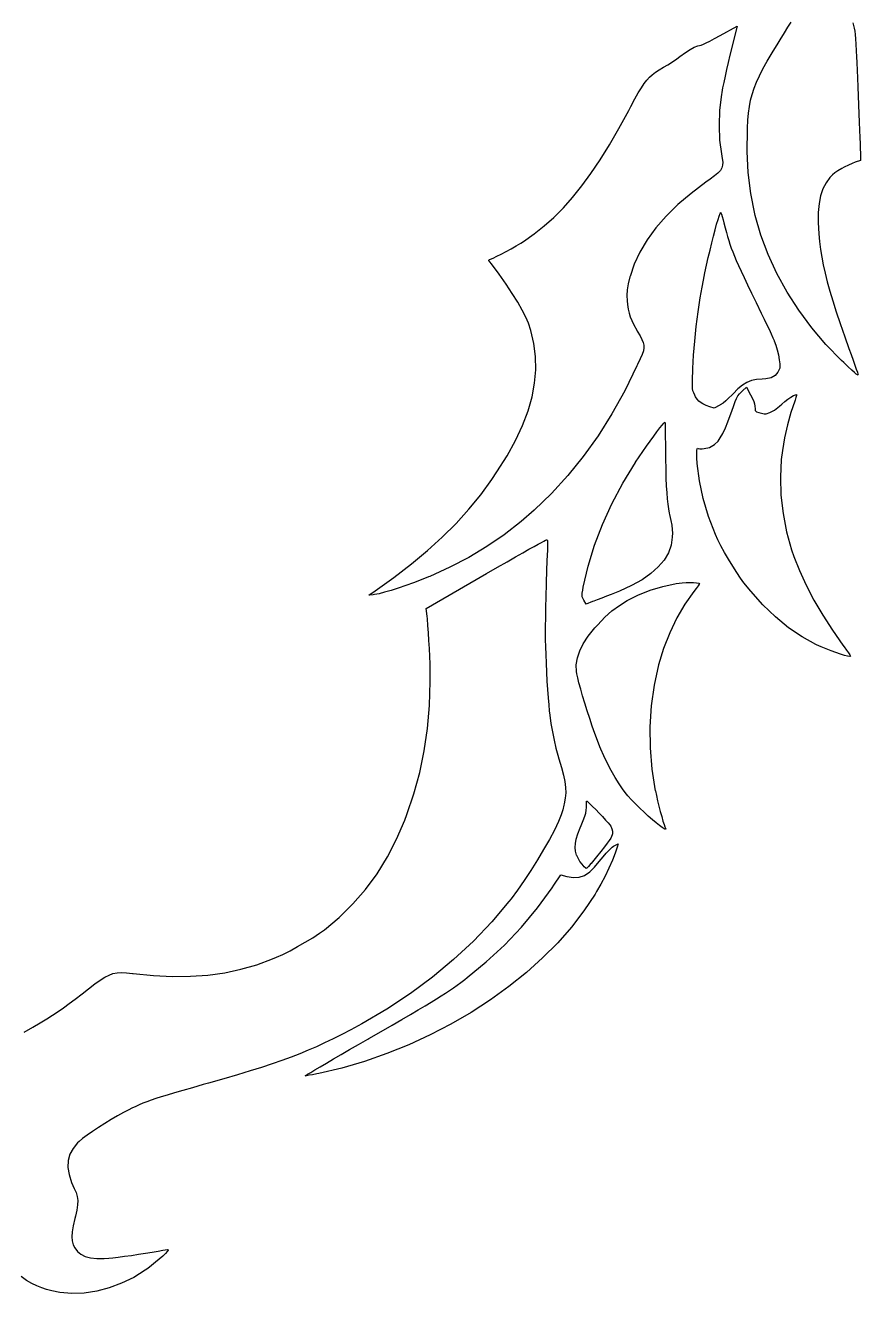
# Model space of a CAD drawing. Extents: x 9 to 342, y 7 to 196.
# Drawn here: x 302.83 to 307.83, y 162.89 to 170.47 of the extents above; entities that cross this region are included whole.
import ezdxf

# ---------------------------------------------------------------- set-up
doc = ezdxf.new("R2010")
doc.units = 0
doc.layers.add('BLACK', color=7, linetype='CONTINUOUS')

msp = doc.modelspace()

# ---------------------------------------------------------------- linework, layer by layer
at = {"layer": 'BLACK', "linetype": 'CONTINUOUS'}
for p, q in [((307.391, 170.458), (307.41, 170.488)), ((307.779, 170.484), (307.784, 170.468)), ((306.952, 170.39), (306.987, 170.409)), ((306.987, 170.409), (307.087, 170.464)), ((306.987, 170.409), (306.987, 170.409)), ((307.087, 170.464), (307.045, 170.291)), ((307.344, 170.383), (307.37, 170.424)), ((307.37, 170.424), (307.391, 170.458)), ((307.784, 170.468), (307.788, 170.452)), ((307.788, 170.452), (307.791, 170.435)), ((307.791, 170.435), (307.793, 170.414)), ((307.793, 170.414), (307.795, 170.389)), ((306.779, 170.308), (306.807, 170.326)), ((306.807, 170.326), (306.831, 170.339)), ((306.831, 170.339), (306.852, 170.347)), ((306.852, 170.347), (306.862, 170.349)), ((306.862, 170.349), (306.873, 170.352)), ((306.873, 170.352), (306.886, 170.357)), ((306.886, 170.357), (306.903, 170.365)), ((306.903, 170.365), (306.924, 170.375)), ((306.924, 170.375), (306.952, 170.39)), ((307.298, 170.306), (307.333, 170.364)), ((307.333, 170.364), (307.344, 170.383)), ((307.795, 170.389), (307.797, 170.357)), ((307.797, 170.357), (307.799, 170.317)), ((306.674, 170.234), (306.701, 170.252)), ((306.701, 170.252), (306.727, 170.27)), ((306.727, 170.27), (306.745, 170.283)), ((306.745, 170.283), (306.779, 170.308)), ((307.045, 170.291), (307.035, 170.248)), ((307.242, 170.209), (307.268, 170.255)), ((307.268, 170.255), (307.298, 170.306)), ((307.799, 170.317), (307.799, 170.315)), ((307.799, 170.315), (307.801, 170.284)), ((307.801, 170.284), (307.803, 170.246)), ((306.563, 170.159), (306.58, 170.174)), ((306.58, 170.174), (306.6, 170.189)), ((306.6, 170.189), (306.622, 170.203)), ((306.622, 170.203), (306.648, 170.219)), ((306.648, 170.219), (306.674, 170.234)), ((307.025, 170.205), (307.016, 170.165)), ((307.035, 170.248), (307.025, 170.205)), ((307.221, 170.167), (307.242, 170.209)), ((307.803, 170.246), (307.805, 170.202)), ((307.805, 170.202), (307.807, 170.153)), ((306.515, 170.096), (306.531, 170.121)), ((306.531, 170.121), (306.547, 170.142)), ((306.547, 170.142), (306.563, 170.159)), ((307.008, 170.127), (307.001, 170.095)), ((307.016, 170.165), (307.008, 170.127)), ((307.189, 170.093), (307.203, 170.129)), ((307.203, 170.129), (307.221, 170.167)), ((307.807, 170.153), (307.809, 170.102)), ((307.809, 170.102), (307.811, 170.049)), ((306.453, 169.985), (306.477, 170.03)), ((306.477, 170.03), (306.497, 170.066)), ((306.497, 170.066), (306.515, 170.096)), ((306.994, 170.056), (306.983, 169.963)), ((306.996, 170.069), (306.994, 170.056)), ((307.001, 170.095), (306.996, 170.069)), ((307.168, 170.022), (307.177, 170.057)), ((307.177, 170.057), (307.189, 170.093)), ((307.811, 170.049), (307.813, 169.995)), ((306.381, 169.853), (306.44, 169.96)), ((306.44, 169.96), (306.453, 169.985)), ((306.983, 169.963), (306.98, 169.871)), ((307.156, 169.945), (307.162, 169.985)), ((307.162, 169.985), (307.168, 170.022)), ((307.813, 169.995), (307.816, 169.941)), ((306.98, 169.871), (306.983, 169.784)), ((307.149, 169.854), (307.152, 169.902)), ((307.152, 169.902), (307.156, 169.945)), ((307.816, 169.941), (307.818, 169.89)), ((307.818, 169.89), (307.82, 169.842)), ((306.325, 169.755), (306.381, 169.853)), ((307.147, 169.716), (307.149, 169.844)), ((307.149, 169.844), (307.149, 169.854)), ((307.82, 169.842), (307.821, 169.799)), ((307.821, 169.799), (307.823, 169.761)), ((306.269, 169.666), (306.325, 169.755)), ((306.983, 169.784), (306.995, 169.701)), ((307.823, 169.761), (307.824, 169.73)), ((307.824, 169.73), (307.825, 169.708)), ((306.214, 169.584), (306.269, 169.666)), ((306.995, 169.701), (306.995, 169.701)), ((306.995, 169.701), (306.999, 169.673)), ((306.999, 169.673), (307.002, 169.651)), ((307.002, 169.651), (307.001, 169.633)), ((307.153, 169.589), (307.147, 169.716)), ((307.776, 169.644), (307.753, 169.633)), ((307.794, 169.651), (307.776, 169.644)), ((307.826, 169.661), (307.794, 169.651)), ((307.825, 169.708), (307.825, 169.706)), ((307.825, 169.706), (307.826, 169.661)), ((306.159, 169.509), (306.214, 169.584)), ((306.953, 169.569), (306.926, 169.549)), ((306.973, 169.586), (306.953, 169.569)), ((306.988, 169.601), (306.973, 169.586)), ((306.997, 169.617), (306.988, 169.601)), ((307.001, 169.633), (306.997, 169.617)), ((307.169, 169.464), (307.153, 169.589)), ((307.658, 169.576), (307.646, 169.564)), ((307.672, 169.587), (307.658, 169.576)), ((307.689, 169.599), (307.672, 169.587)), ((307.713, 169.613), (307.689, 169.599)), ((307.728, 169.621), (307.713, 169.613)), ((307.753, 169.633), (307.728, 169.621)), ((306.104, 169.44), (306.159, 169.509)), ((306.901, 169.531), (306.813, 169.465)), ((306.926, 169.549), (306.901, 169.531)), ((307.601, 169.492), (307.587, 169.451)), ((307.619, 169.528), (307.601, 169.492)), ((307.642, 169.56), (307.619, 169.528)), ((307.646, 169.564), (307.642, 169.56)), ((306.049, 169.378), (306.104, 169.44)), ((306.813, 169.465), (306.734, 169.398)), ((307.193, 169.343), (307.169, 169.464)), ((307.587, 169.451), (307.578, 169.404)), ((305.992, 169.321), (306.049, 169.378)), ((306.734, 169.398), (306.664, 169.329)), ((306.981, 169.329), (306.986, 169.344)), ((306.986, 169.344), (306.99, 169.35)), ((306.99, 169.35), (306.991, 169.349)), ((306.991, 169.349), (306.994, 169.341)), ((306.994, 169.341), (306.999, 169.326)), ((307.196, 169.332), (307.193, 169.343)), ((307.578, 169.404), (307.573, 169.35)), ((307.573, 169.35), (307.573, 169.29)), ((305.874, 169.222), (305.934, 169.27)), ((305.934, 169.27), (305.992, 169.321)), ((306.664, 169.329), (306.602, 169.258)), ((306.956, 169.247), (306.965, 169.28)), ((306.965, 169.28), (306.974, 169.308)), ((306.974, 169.308), (306.981, 169.329)), ((306.999, 169.326), (307.005, 169.306)), ((307.005, 169.306), (307.009, 169.289)), ((307.009, 169.289), (307.017, 169.259)), ((307.23, 169.215), (307.196, 169.332)), ((307.573, 169.29), (307.577, 169.222)), ((305.811, 169.178), (305.874, 169.222)), ((306.602, 169.258), (306.55, 169.187)), ((306.936, 169.169), (306.947, 169.21)), ((306.947, 169.21), (306.956, 169.247)), ((307.017, 169.259), (307.024, 169.231)), ((307.024, 169.231), (307.031, 169.207)), ((307.031, 169.207), (307.038, 169.183)), ((307.274, 169.099), (307.23, 169.215)), ((307.577, 169.222), (307.581, 169.177)), ((305.677, 169.102), (305.707, 169.118)), ((305.707, 169.118), (305.737, 169.134)), ((305.737, 169.134), (305.767, 169.151)), ((305.767, 169.151), (305.794, 169.167)), ((305.794, 169.167), (305.811, 169.178)), ((306.506, 169.114), (306.472, 169.041)), ((306.55, 169.187), (306.506, 169.114)), ((306.915, 169.081), (306.926, 169.126)), ((306.926, 169.126), (306.936, 169.169)), ((307.038, 169.183), (307.045, 169.161)), ((307.045, 169.161), (307.052, 169.138)), ((307.052, 169.138), (307.061, 169.115)), ((307.061, 169.115), (307.071, 169.09)), ((307.581, 169.177), (307.587, 169.13)), ((307.587, 169.13), (307.594, 169.084)), ((305.604, 169.064), (305.605, 169.069)), ((305.61, 169.055), (305.604, 169.064)), ((305.605, 169.069), (305.613, 169.072)), ((305.619, 169.043), (305.61, 169.055)), ((305.613, 169.072), (305.629, 169.078)), ((305.613, 169.072), (305.613, 169.072)), ((305.665, 168.982), (305.619, 169.043)), ((305.629, 169.078), (305.651, 169.089)), ((305.651, 169.089), (305.677, 169.102)), ((306.472, 169.041), (306.448, 168.967)), ((306.905, 169.035), (306.915, 169.081)), ((307.071, 169.09), (307.082, 169.064)), ((307.082, 169.064), (307.095, 169.034)), ((307.326, 168.985), (307.274, 169.099)), ((307.594, 169.084), (307.602, 169.037)), ((307.602, 169.037), (307.613, 168.988)), ((305.706, 168.923), (305.665, 168.982)), ((306.447, 168.965), (306.437, 168.924)), ((306.448, 168.967), (306.447, 168.965)), ((306.886, 168.946), (306.895, 168.99)), ((306.895, 168.99), (306.905, 169.035)), ((307.095, 169.034), (307.111, 169)), ((307.111, 169), (307.129, 168.962)), ((307.129, 168.962), (307.149, 168.918)), ((307.387, 168.874), (307.326, 168.985)), ((307.613, 168.988), (307.626, 168.936)), ((305.743, 168.867), (305.706, 168.923)), ((306.431, 168.888), (306.429, 168.855)), ((306.437, 168.924), (306.431, 168.888)), ((306.867, 168.84), (306.878, 168.905)), ((306.878, 168.905), (306.886, 168.946)), ((307.149, 168.918), (307.173, 168.869)), ((307.626, 168.936), (307.641, 168.881)), ((305.776, 168.815), (305.743, 168.867)), ((305.803, 168.767), (305.776, 168.815)), ((306.429, 168.855), (306.43, 168.823)), ((306.43, 168.823), (306.433, 168.8)), ((306.854, 168.756), (306.867, 168.84)), ((307.173, 168.869), (307.201, 168.812)), ((307.201, 168.812), (307.232, 168.749)), ((307.456, 168.766), (307.387, 168.874)), ((307.641, 168.881), (307.659, 168.822)), ((307.659, 168.822), (307.68, 168.757)), ((305.825, 168.724), (305.803, 168.767)), ((306.433, 168.8), (306.437, 168.772)), ((306.437, 168.772), (306.442, 168.748)), ((306.442, 168.748), (306.449, 168.726)), ((306.843, 168.669), (306.854, 168.756)), ((307.232, 168.749), (307.25, 168.713)), ((307.534, 168.661), (307.456, 168.766)), ((307.68, 168.757), (307.704, 168.686)), ((305.84, 168.688), (305.825, 168.724)), ((305.854, 168.644), (305.84, 168.688)), ((306.449, 168.726), (306.458, 168.704)), ((306.458, 168.704), (306.471, 168.678)), ((306.471, 168.678), (306.488, 168.647)), ((306.834, 168.582), (306.843, 168.669)), ((307.25, 168.713), (307.264, 168.682)), ((307.264, 168.682), (307.279, 168.652)), ((307.618, 168.561), (307.534, 168.661)), ((307.704, 168.686), (307.731, 168.608)), ((305.873, 168.567), (305.854, 168.644)), ((306.488, 168.647), (306.491, 168.641)), ((306.491, 168.641), (306.507, 168.613)), ((306.507, 168.613), (306.518, 168.592)), ((306.518, 168.592), (306.526, 168.573)), ((306.827, 168.497), (306.834, 168.582)), ((307.279, 168.652), (307.291, 168.625)), ((307.291, 168.625), (307.302, 168.602)), ((307.302, 168.602), (307.309, 168.586)), ((307.309, 168.586), (307.31, 168.583)), ((307.31, 168.583), (307.319, 168.557)), ((307.731, 168.608), (307.756, 168.538)), ((305.883, 168.489), (305.873, 168.567)), ((306.527, 168.523), (306.519, 168.502)), ((306.526, 168.573), (306.53, 168.557)), ((306.53, 168.541), (306.527, 168.523)), ((306.53, 168.557), (306.53, 168.541)), ((307.319, 168.557), (307.327, 168.529)), ((307.327, 168.529), (307.334, 168.499)), ((307.711, 168.466), (307.618, 168.561)), ((307.756, 168.538), (307.769, 168.502)), ((305.884, 168.41), (305.883, 168.489)), ((306.488, 168.433), (306.416, 168.285)), ((306.493, 168.442), (306.488, 168.433)), ((306.508, 168.475), (306.493, 168.442)), ((306.519, 168.502), (306.508, 168.475)), ((306.822, 168.417), (306.827, 168.497)), ((307.334, 168.499), (307.339, 168.47)), ((307.339, 168.47), (307.342, 168.445)), ((307.342, 168.445), (307.343, 168.426)), ((307.725, 168.453), (307.711, 168.466)), ((307.752, 168.427), (307.725, 168.453)), ((307.769, 168.502), (307.781, 168.468)), ((307.781, 168.468), (307.792, 168.438)), ((307.792, 168.438), (307.8, 168.413)), ((305.877, 168.33), (305.884, 168.41)), ((306.82, 168.344), (306.822, 168.417)), ((307.259, 168.355), (307.238, 168.353)), ((307.291, 168.362), (307.259, 168.355)), ((307.315, 168.375), (307.291, 168.362)), ((307.332, 168.395), (307.315, 168.375)), ((307.342, 168.42), (307.332, 168.395)), ((307.343, 168.426), (307.342, 168.42)), ((307.773, 168.407), (307.752, 168.427)), ((307.789, 168.393), (307.773, 168.407)), ((307.8, 168.384), (307.789, 168.393)), ((307.8, 168.413), (307.807, 168.395)), ((307.807, 168.379), (307.8, 168.384)), ((307.807, 168.395), (307.81, 168.384)), ((307.81, 168.378), (307.807, 168.379)), ((307.81, 168.384), (307.811, 168.381)), ((307.811, 168.381), (307.81, 168.378)), ((305.862, 168.248), (305.877, 168.33)), ((306.416, 168.285), (306.338, 168.146)), ((306.82, 168.339), (306.82, 168.344)), ((306.82, 168.315), (306.82, 168.339)), ((306.821, 168.298), (306.82, 168.315)), ((306.823, 168.284), (306.821, 168.298)), ((306.828, 168.272), (306.823, 168.284)), ((307.092, 168.297), (307.063, 168.267)), ((307.119, 168.319), (307.092, 168.297)), ((307.101, 168.267), (307.113, 168.279)), ((307.113, 168.279), (307.119, 168.284)), ((307.146, 168.335), (307.119, 168.319)), ((307.119, 168.284), (307.144, 168.307)), ((307.144, 168.307), (307.168, 168.261)), ((307.173, 168.346), (307.146, 168.335)), ((307.203, 168.351), (307.173, 168.346)), ((307.238, 168.353), (307.203, 168.351)), ((305.838, 168.164), (305.862, 168.248)), ((306.834, 168.258), (306.828, 168.272)), ((306.839, 168.248), (306.834, 168.258)), ((306.848, 168.234), (306.839, 168.248)), ((306.859, 168.223), (306.848, 168.234)), ((306.873, 168.212), (306.859, 168.223)), ((306.882, 168.207), (306.873, 168.212)), ((306.903, 168.196), (306.882, 168.207)), ((307.004, 168.211), (306.986, 168.2)), ((307.02, 168.224), (307.004, 168.211)), ((307.037, 168.24), (307.02, 168.224)), ((307.058, 168.261), (307.037, 168.24)), ((307.063, 168.267), (307.058, 168.261)), ((307.067, 168.196), (307.075, 168.22)), ((307.075, 168.22), (307.083, 168.239)), ((307.083, 168.239), (307.092, 168.254)), ((307.092, 168.254), (307.101, 168.267)), ((307.168, 168.261), (307.18, 168.238)), ((307.18, 168.238), (307.188, 168.22)), ((307.188, 168.22), (307.192, 168.206)), ((307.192, 168.206), (307.194, 168.193)), ((307.341, 168.192), (307.354, 168.204)), ((307.354, 168.204), (307.372, 168.22)), ((307.372, 168.22), (307.391, 168.234)), ((307.391, 168.234), (307.409, 168.247)), ((307.409, 168.247), (307.425, 168.256)), ((307.432, 168.223), (307.409, 168.155)), ((307.425, 168.256), (307.436, 168.261)), ((307.434, 168.228), (307.432, 168.223)), ((307.439, 168.244), (307.434, 168.228)), ((307.436, 168.261), (307.442, 168.262)), ((307.442, 168.256), (307.439, 168.244)), ((307.442, 168.262), (307.442, 168.256)), ((305.805, 168.077), (305.838, 168.164)), ((306.338, 168.146), (306.256, 168.015)), ((306.924, 168.188), (306.903, 168.196)), ((306.95, 168.18), (306.924, 168.188)), ((306.984, 168.199), (306.95, 168.18)), ((306.986, 168.2), (306.984, 168.199)), ((307.033, 168.099), (307.047, 168.137)), ((307.047, 168.137), (307.056, 168.163)), ((307.056, 168.163), (307.067, 168.196)), ((307.194, 168.193), (307.194, 168.192)), ((307.194, 168.192), (307.195, 168.177)), ((307.195, 168.177), (307.196, 168.167)), ((307.196, 168.167), (307.197, 168.165)), ((307.197, 168.165), (307.204, 168.159)), ((307.204, 168.159), (307.218, 168.154)), ((307.218, 168.154), (307.234, 168.15)), ((307.234, 168.15), (307.25, 168.147)), ((307.25, 168.147), (307.262, 168.147)), ((307.262, 168.147), (307.284, 168.154)), ((307.284, 168.154), (307.311, 168.169)), ((307.311, 168.169), (307.341, 168.192)), ((307.409, 168.155), (307.388, 168.08)), ((305.763, 167.988), (305.805, 168.077)), ((306.608, 168.039), (306.625, 168.062)), ((306.625, 168.062), (306.639, 168.079)), ((306.639, 168.079), (306.65, 168.091)), ((306.65, 168.091), (306.655, 168.096)), ((306.655, 168.096), (306.656, 168.096)), ((306.656, 168.096), (306.657, 168.09)), ((306.657, 168.09), (306.657, 168.076)), ((306.657, 168.076), (306.658, 168.056)), ((306.658, 168.056), (306.658, 168.033)), ((307.002, 168.03), (307.018, 168.063)), ((307.018, 168.063), (307.033, 168.099)), ((307.388, 168.08), (307.371, 168.003)), ((305.712, 167.896), (305.763, 167.988)), ((306.256, 168.015), (306.168, 167.892)), ((306.546, 167.953), (306.568, 167.984)), ((306.568, 167.984), (306.589, 168.013)), ((306.589, 168.013), (306.608, 168.039)), ((306.658, 168.033), (306.658, 168.027)), ((306.658, 168.027), (306.659, 167.948)), ((306.952, 167.963), (306.974, 167.984)), ((306.974, 167.984), (306.987, 168.003)), ((306.987, 168.003), (307.002, 168.03)), ((307.371, 168.003), (307.358, 167.928)), ((306.502, 167.889), (306.524, 167.921)), ((306.524, 167.921), (306.546, 167.953)), ((306.659, 167.948), (306.66, 167.878)), ((306.846, 167.927), (306.848, 167.937)), ((306.846, 167.909), (306.846, 167.927)), ((306.847, 167.884), (306.846, 167.909)), ((306.848, 167.937), (306.851, 167.941)), ((306.851, 167.941), (306.855, 167.94)), ((306.855, 167.94), (306.857, 167.939)), ((306.857, 167.939), (306.865, 167.938)), ((306.865, 167.938), (306.879, 167.938)), ((306.879, 167.938), (306.89, 167.939)), ((306.89, 167.939), (306.923, 167.946)), ((306.923, 167.946), (306.952, 167.963)), ((307.358, 167.928), (307.351, 167.874)), ((305.652, 167.8), (305.712, 167.896)), ((306.168, 167.892), (306.076, 167.777)), ((306.404, 167.732), (306.48, 167.855)), ((306.48, 167.855), (306.481, 167.858)), ((306.481, 167.858), (306.502, 167.889)), ((306.66, 167.878), (306.661, 167.817)), ((306.849, 167.85), (306.847, 167.884)), ((306.862, 167.746), (306.849, 167.85)), ((307.351, 167.874), (307.346, 167.768)), ((305.555, 167.663), (305.621, 167.754)), ((305.621, 167.754), (305.652, 167.8)), ((306.076, 167.777), (305.978, 167.67)), ((306.661, 167.817), (306.662, 167.763)), ((306.662, 167.763), (306.664, 167.716)), ((307.346, 167.768), (307.349, 167.66)), ((306.338, 167.608), (306.404, 167.732)), ((306.664, 167.716), (306.667, 167.674)), ((306.667, 167.674), (306.67, 167.638)), ((306.885, 167.64), (306.862, 167.746)), ((305.484, 167.576), (305.555, 167.663)), ((305.978, 167.67), (305.875, 167.57)), ((306.282, 167.485), (306.338, 167.608)), ((306.67, 167.638), (306.673, 167.606)), ((306.673, 167.606), (306.677, 167.578)), ((306.917, 167.533), (306.885, 167.64)), ((307.349, 167.66), (307.362, 167.551)), ((305.407, 167.491), (305.484, 167.576)), ((305.875, 167.57), (305.796, 167.503)), ((306.677, 167.578), (306.682, 167.553)), ((306.682, 167.553), (306.684, 167.545)), ((306.684, 167.545), (306.691, 167.509)), ((306.958, 167.426), (306.917, 167.533)), ((307.362, 167.551), (307.383, 167.442)), ((305.325, 167.409), (305.407, 167.491)), ((305.796, 167.503), (305.695, 167.424)), ((306.235, 167.361), (306.282, 167.485)), ((306.691, 167.509), (306.697, 167.481)), ((306.697, 167.481), (306.7, 167.456)), ((306.7, 167.456), (306.701, 167.434)), ((305.237, 167.329), (305.325, 167.409)), ((305.695, 167.424), (305.591, 167.353)), ((305.898, 167.367), (305.918, 167.378)), ((305.918, 167.378), (305.932, 167.386)), ((305.932, 167.386), (305.943, 167.391)), ((305.943, 167.391), (305.949, 167.393)), ((305.949, 167.393), (305.952, 167.394)), ((305.952, 167.394), (305.952, 167.393)), ((305.952, 167.393), (305.953, 167.387)), ((305.953, 167.387), (305.953, 167.372)), ((305.953, 167.372), (305.953, 167.352)), ((306.7, 167.409), (306.693, 167.361)), ((306.701, 167.434), (306.7, 167.411)), ((306.7, 167.411), (306.7, 167.409)), ((306.959, 167.425), (306.958, 167.426)), ((306.973, 167.394), (306.959, 167.425)), ((306.991, 167.358), (306.973, 167.394)), ((307.383, 167.442), (307.413, 167.334)), ((305.141, 167.249), (305.237, 167.329)), ((305.591, 167.353), (305.484, 167.288)), ((305.763, 167.291), (305.807, 167.316)), ((305.807, 167.316), (305.843, 167.337)), ((305.843, 167.337), (305.874, 167.354)), ((305.874, 167.354), (305.898, 167.367)), ((305.952, 167.307), (305.949, 167.216)), ((305.953, 167.326), (305.952, 167.307)), ((305.953, 167.352), (305.953, 167.326)), ((306.197, 167.236), (306.235, 167.361)), ((306.677, 167.315), (306.651, 167.272)), ((306.693, 167.361), (306.677, 167.315)), ((307.013, 167.318), (306.991, 167.358)), ((307.037, 167.277), (307.013, 167.318)), ((307.413, 167.334), (307.427, 167.294)), ((307.427, 167.294), (307.46, 167.21)), ((305.036, 167.169), (305.141, 167.249)), ((305.371, 167.229), (305.25, 167.174)), ((305.484, 167.288), (305.371, 167.229)), ((305.589, 167.191), (305.655, 167.229)), ((305.655, 167.229), (305.713, 167.262)), ((305.713, 167.262), (305.763, 167.291)), ((306.168, 167.11), (306.197, 167.236)), ((306.616, 167.231), (306.572, 167.192)), ((306.651, 167.272), (306.616, 167.231)), ((307.062, 167.236), (307.037, 167.277)), ((307.086, 167.198), (307.062, 167.236)), ((304.923, 167.089), (305.036, 167.169)), ((305.199, 167.154), (305.153, 167.136)), ((305.243, 167.172), (305.199, 167.154)), ((305.229, 166.983), (305.589, 167.191)), ((305.25, 167.174), (305.243, 167.172)), ((305.949, 167.216), (305.947, 167.131)), ((306.519, 167.155), (306.456, 167.12)), ((306.572, 167.192), (306.519, 167.155)), ((307.108, 167.164), (307.086, 167.198)), ((307.128, 167.137), (307.108, 167.164)), ((307.46, 167.21), (307.5, 167.123)), ((304.885, 167.062), (304.923, 167.089)), ((304.911, 167.065), (304.885, 167.062)), ((304.92, 167.066), (304.911, 167.065)), ((304.947, 167.071), (304.92, 167.066)), ((304.98, 167.08), (304.947, 167.071)), ((305.019, 167.091), (304.98, 167.08)), ((305.062, 167.105), (305.019, 167.091)), ((305.107, 167.12), (305.062, 167.105)), ((305.153, 167.136), (305.107, 167.12)), ((305.947, 167.131), (305.944, 167.055)), ((306.161, 167.063), (306.162, 167.075)), ((306.162, 167.075), (306.165, 167.093)), ((306.165, 167.093), (306.168, 167.11)), ((306.335, 167.067), (306.307, 167.056)), ((306.384, 167.086), (306.335, 167.067)), ((306.456, 167.12), (306.384, 167.086)), ((306.495, 167.063), (306.567, 167.092)), ((306.567, 167.092), (306.644, 167.115)), ((306.644, 167.115), (306.723, 167.132)), ((306.723, 167.132), (306.741, 167.135)), ((306.741, 167.135), (306.76, 167.137)), ((306.76, 167.137), (306.782, 167.139)), ((306.828, 167.084), (306.775, 167.009)), ((306.782, 167.139), (306.805, 167.139)), ((306.805, 167.139), (306.826, 167.138)), ((306.826, 167.138), (306.845, 167.137)), ((306.829, 167.085), (306.828, 167.084)), ((306.843, 167.103), (306.829, 167.085)), ((306.854, 167.118), (306.843, 167.103)), ((306.845, 167.137), (306.858, 167.135)), ((306.861, 167.128), (306.854, 167.118)), ((306.858, 167.135), (306.863, 167.133)), ((306.863, 167.133), (306.861, 167.128)), ((307.169, 167.086), (307.128, 167.137)), ((307.241, 167.005), (307.169, 167.086)), ((307.5, 167.123), (307.547, 167.033)), ((305.944, 167.055), (305.943, 166.986)), ((306.162, 167.053), (306.161, 167.063)), ((306.166, 167.044), (306.162, 167.053)), ((306.172, 167.033), (306.166, 167.044)), ((306.186, 167.008), (306.172, 167.033)), ((306.224, 167.024), (306.186, 167.008)), ((306.23, 167.026), (306.224, 167.024)), ((306.251, 167.035), (306.23, 167.026)), ((306.278, 167.045), (306.251, 167.035)), ((306.307, 167.056), (306.278, 167.045)), ((306.338, 166.968), (306.384, 167.001)), ((306.384, 167.001), (306.43, 167.03)), ((306.43, 167.03), (306.495, 167.063)), ((306.775, 167.009), (306.727, 166.927)), ((307.317, 166.932), (307.241, 167.005)), ((307.547, 167.033), (307.6, 166.943)), ((305.234, 166.936), (305.229, 166.983)), ((305.236, 166.92), (305.234, 166.936)), ((305.239, 166.882), (305.236, 166.92)), ((305.942, 166.926), (305.941, 166.875)), ((305.943, 166.986), (305.942, 166.926)), ((306.254, 166.886), (306.296, 166.93)), ((306.296, 166.93), (306.338, 166.968)), ((306.727, 166.927), (306.685, 166.838)), ((307.395, 166.868), (307.317, 166.932)), ((307.6, 166.943), (307.658, 166.853)), ((305.242, 166.838), (305.239, 166.882)), ((305.245, 166.791), (305.242, 166.838)), ((305.941, 166.875), (305.941, 166.833)), ((306.198, 166.818), (306.237, 166.867)), ((306.237, 166.867), (306.254, 166.886)), ((306.685, 166.838), (306.648, 166.743)), ((307.476, 166.813), (307.395, 166.868)), ((307.658, 166.853), (307.72, 166.764)), ((305.248, 166.743), (305.245, 166.791)), ((305.941, 166.833), (305.941, 166.797)), ((305.941, 166.797), (305.942, 166.754)), ((306.147, 166.729), (306.168, 166.772)), ((306.168, 166.772), (306.198, 166.818)), ((307.559, 166.767), (307.476, 166.813)), ((307.563, 166.765), (307.559, 166.767)), ((307.59, 166.753), (307.563, 166.765)), ((307.72, 166.764), (307.728, 166.754)), ((305.25, 166.695), (305.248, 166.743)), ((305.252, 166.651), (305.25, 166.695)), ((305.942, 166.754), (305.944, 166.707)), ((305.944, 166.707), (305.946, 166.655)), ((306.126, 166.646), (306.133, 166.687)), ((306.133, 166.687), (306.147, 166.729)), ((306.648, 166.743), (306.618, 166.645)), ((307.619, 166.741), (307.59, 166.753)), ((307.649, 166.729), (307.619, 166.741)), ((307.678, 166.719), (307.649, 166.729)), ((307.705, 166.709), (307.678, 166.719)), ((307.729, 166.702), (307.705, 166.709)), ((307.728, 166.754), (307.742, 166.734)), ((307.748, 166.698), (307.729, 166.702)), ((307.742, 166.734), (307.754, 166.717)), ((307.761, 166.696), (307.748, 166.698)), ((307.754, 166.717), (307.762, 166.705)), ((307.766, 166.697), (307.761, 166.696)), ((307.762, 166.705), (307.766, 166.698)), ((307.766, 166.698), (307.766, 166.697)), ((305.253, 166.612), (305.252, 166.651)), ((305.253, 166.581), (305.253, 166.612)), ((305.946, 166.655), (305.948, 166.602)), ((306.127, 166.606), (306.126, 166.646)), ((306.618, 166.645), (306.591, 166.524)), ((305.248, 166.403), (305.253, 166.547)), ((305.253, 166.547), (305.253, 166.581)), ((305.948, 166.602), (305.951, 166.549)), ((305.951, 166.549), (305.954, 166.498)), ((306.129, 166.592), (306.127, 166.606)), ((306.135, 166.568), (306.129, 166.592)), ((306.142, 166.538), (306.135, 166.568)), ((306.153, 166.501), (306.142, 166.538)), ((305.954, 166.498), (305.958, 166.449)), ((306.164, 166.461), (306.153, 166.501)), ((306.178, 166.417), (306.164, 166.461)), ((306.591, 166.524), (306.573, 166.4)), ((305.236, 166.265), (305.248, 166.403)), ((305.958, 166.449), (305.961, 166.406)), ((305.961, 166.406), (305.964, 166.37)), ((306.192, 166.371), (306.178, 166.417)), ((306.573, 166.4), (306.565, 166.276)), ((305.964, 166.37), (305.967, 166.344)), ((305.967, 166.344), (305.974, 166.296)), ((306.207, 166.325), (306.192, 166.371)), ((306.222, 166.279), (306.207, 166.325)), ((305.217, 166.132), (305.236, 166.265)), ((305.974, 166.296), (305.983, 166.245)), ((305.983, 166.245), (305.993, 166.195)), ((306.237, 166.235), (306.222, 166.279)), ((306.252, 166.193), (306.237, 166.235)), ((306.565, 166.276), (306.567, 166.15)), ((305.993, 166.195), (306.004, 166.148)), ((306.266, 166.156), (306.252, 166.193)), ((306.272, 166.141), (306.266, 166.156)), ((305.19, 166.002), (305.217, 166.132)), ((306.004, 166.148), (306.015, 166.106)), ((306.015, 166.106), (306.022, 166.083)), ((306.022, 166.083), (306.038, 166.031)), ((306.29, 166.101), (306.272, 166.141)), ((306.311, 166.059), (306.29, 166.101)), ((306.567, 166.15), (306.578, 166.022)), ((306.038, 166.031), (306.05, 165.987)), ((306.334, 166.015), (306.311, 166.059)), ((306.358, 165.973), (306.334, 166.015)), ((306.578, 166.022), (306.598, 165.893)), ((305.155, 165.875), (305.19, 166.002)), ((306.05, 165.987), (306.058, 165.948)), ((306.058, 165.948), (306.062, 165.913)), ((306.383, 165.934), (306.358, 165.973)), ((306.406, 165.899), (306.383, 165.934)), ((305.113, 165.75), (305.155, 165.875)), ((306.063, 165.88), (306.06, 165.848)), ((306.062, 165.913), (306.063, 165.88)), ((306.427, 165.872), (306.406, 165.899)), ((306.435, 165.863), (306.427, 165.872)), ((306.457, 165.839), (306.435, 165.863)), ((306.598, 165.893), (306.599, 165.893)), ((306.599, 165.893), (306.605, 165.865)), ((306.605, 165.865), (306.612, 165.833)), ((306.045, 165.778), (306.035, 165.748)), ((306.052, 165.806), (306.045, 165.778)), ((306.054, 165.815), (306.052, 165.806)), ((306.06, 165.848), (306.054, 165.815)), ((306.183, 165.759), (306.186, 165.776)), ((306.186, 165.776), (306.187, 165.793)), ((306.187, 165.822), (306.188, 165.83)), ((306.187, 165.806), (306.187, 165.822)), ((306.187, 165.793), (306.187, 165.806)), ((306.188, 165.83), (306.191, 165.831)), ((306.191, 165.831), (306.193, 165.829)), ((306.193, 165.829), (306.206, 165.816)), ((306.206, 165.816), (306.223, 165.799)), ((306.223, 165.799), (306.242, 165.78)), ((306.242, 165.78), (306.262, 165.759)), ((306.481, 165.814), (306.457, 165.839)), ((306.506, 165.789), (306.481, 165.814)), ((306.531, 165.764), (306.506, 165.789)), ((306.612, 165.833), (306.62, 165.801)), ((306.62, 165.801), (306.628, 165.768)), ((305.052, 165.604), (305.101, 165.718)), ((305.101, 165.718), (305.113, 165.75)), ((306.02, 165.709), (305.995, 165.658)), ((306.024, 165.72), (306.02, 165.709)), ((306.035, 165.748), (306.024, 165.72)), ((306.156, 165.686), (306.168, 165.716)), ((306.168, 165.716), (306.177, 165.74)), ((306.177, 165.74), (306.183, 165.759)), ((306.262, 165.759), (306.282, 165.738)), ((306.282, 165.738), (306.3, 165.718)), ((306.3, 165.718), (306.316, 165.701)), ((306.316, 165.701), (306.327, 165.689)), ((306.556, 165.741), (306.531, 165.764)), ((306.581, 165.719), (306.556, 165.741)), ((306.603, 165.701), (306.581, 165.719)), ((306.623, 165.685), (306.603, 165.701)), ((306.628, 165.768), (306.637, 165.738)), ((306.637, 165.738), (306.644, 165.712)), ((306.644, 165.712), (306.651, 165.691)), ((305.995, 165.658), (305.965, 165.601)), ((306.126, 165.604), (306.136, 165.635)), ((306.136, 165.635), (306.15, 165.672)), ((306.15, 165.672), (306.156, 165.686)), ((306.327, 165.689), (306.332, 165.681)), ((306.332, 165.681), (306.333, 165.681)), ((306.333, 165.681), (306.339, 165.666)), ((306.341, 165.629), (306.337, 165.62)), ((306.339, 165.666), (306.342, 165.651)), ((306.343, 165.636), (306.341, 165.629)), ((306.342, 165.651), (306.343, 165.643)), ((306.343, 165.643), (306.343, 165.636)), ((306.639, 165.673), (306.623, 165.685)), ((306.652, 165.665), (306.639, 165.673)), ((306.651, 165.691), (306.656, 165.677)), ((306.659, 165.662), (306.652, 165.665)), ((306.656, 165.677), (306.658, 165.674)), ((306.658, 165.674), (306.662, 165.665)), ((306.662, 165.665), (306.659, 165.662)), ((304.997, 165.497), (305.052, 165.604)), ((305.965, 165.601), (305.931, 165.541)), ((306.12, 165.554), (306.121, 165.577)), ((306.122, 165.531), (306.12, 165.554)), ((306.121, 165.577), (306.126, 165.604)), ((306.294, 165.557), (306.273, 165.53)), ((306.31, 165.579), (306.294, 165.557)), ((306.323, 165.596), (306.31, 165.579)), ((306.332, 165.609), (306.323, 165.596)), ((306.337, 165.62), (306.332, 165.609)), ((306.332, 165.547), (306.341, 165.555)), ((306.341, 165.555), (306.349, 165.561)), ((306.349, 165.561), (306.357, 165.566)), ((306.357, 165.566), (306.377, 165.576)), ((306.357, 165.566), (306.357, 165.566)), ((306.371, 165.555), (306.359, 165.519)), ((306.377, 165.576), (306.371, 165.555)), ((304.935, 165.396), (304.997, 165.497)), ((305.894, 165.479), (305.855, 165.416)), ((305.931, 165.541), (305.894, 165.479)), ((306.128, 165.508), (306.122, 165.531)), ((306.129, 165.505), (306.128, 165.508)), ((306.137, 165.489), (306.129, 165.505)), ((306.148, 165.47), (306.137, 165.489)), ((306.247, 165.498), (306.215, 165.458)), ((306.273, 165.53), (306.247, 165.498)), ((306.263, 165.47), (306.287, 165.497)), ((306.287, 165.497), (306.305, 165.519)), ((306.305, 165.519), (306.32, 165.535)), ((306.32, 165.535), (306.332, 165.547)), ((306.342, 165.477), (306.321, 165.431)), ((306.359, 165.519), (306.342, 165.477)), ((305.855, 165.416), (305.815, 165.356)), ((306.161, 165.453), (306.148, 165.47)), ((306.174, 165.438), (306.161, 165.453)), ((306.184, 165.43), (306.174, 165.438)), ((306.176, 165.387), (306.207, 165.408)), ((306.19, 165.431), (306.184, 165.429)), ((306.184, 165.429), (306.184, 165.43)), ((306.2, 165.44), (306.19, 165.431)), ((306.214, 165.457), (306.2, 165.44)), ((306.207, 165.408), (306.235, 165.436)), ((306.215, 165.458), (306.214, 165.457)), ((306.235, 165.436), (306.263, 165.47)), ((306.321, 165.431), (306.298, 165.383)), ((304.866, 165.303), (304.935, 165.396)), ((305.815, 165.356), (305.775, 165.298)), ((305.982, 165.313), (305.992, 165.328)), ((305.992, 165.328), (306.034, 165.39)), ((306.034, 165.39), (306.07, 165.381)), ((306.07, 165.381), (306.109, 165.374)), ((306.109, 165.374), (306.144, 165.376)), ((306.144, 165.376), (306.176, 165.387)), ((306.273, 165.335), (306.247, 165.29)), ((306.298, 165.383), (306.273, 165.335)), ((304.791, 165.217), (304.866, 165.303)), ((305.736, 165.246), (305.723, 165.23)), ((305.775, 165.298), (305.736, 165.246)), ((305.894, 165.192), (305.982, 165.313)), ((306.238, 165.274), (306.172, 165.175)), ((306.247, 165.29), (306.238, 165.274)), ((304.709, 165.136), (304.791, 165.217)), ((305.723, 165.23), (305.621, 165.109)), ((305.798, 165.077), (305.894, 165.192)), ((306.172, 165.175), (306.098, 165.078)), ((304.62, 165.062), (304.709, 165.136)), ((305.621, 165.109), (305.511, 164.993)), ((304.551, 165.014), (304.59, 165.041)), ((304.59, 165.041), (304.62, 165.062)), ((305.696, 164.969), (305.798, 165.077)), ((306.098, 165.078), (306.016, 164.984)), ((304.415, 164.936), (304.46, 164.961)), ((304.46, 164.961), (304.506, 164.987)), ((304.506, 164.987), (304.551, 165.014)), ((305.511, 164.993), (305.393, 164.883)), ((305.588, 164.869), (305.696, 164.969)), ((306.016, 164.984), (305.925, 164.893)), ((304.216, 164.853), (304.31, 164.887)), ((304.31, 164.887), (304.334, 164.897)), ((304.334, 164.897), (304.371, 164.914)), ((304.371, 164.914), (304.415, 164.936)), ((305.393, 164.883), (305.267, 164.778)), ((305.474, 164.776), (305.588, 164.869)), ((305.925, 164.893), (305.828, 164.806)), ((303.308, 164.779), (303.333, 164.791)), ((303.333, 164.791), (303.356, 164.8)), ((303.356, 164.8), (303.381, 164.804)), ((303.381, 164.804), (303.407, 164.806)), ((303.407, 164.806), (303.437, 164.805)), ((303.437, 164.805), (303.472, 164.801)), ((303.472, 164.801), (303.477, 164.8)), ((303.477, 164.8), (303.598, 164.789)), ((303.82, 164.784), (303.924, 164.791)), ((303.924, 164.791), (304.024, 164.805)), ((304.024, 164.805), (304.121, 164.826)), ((304.121, 164.826), (304.216, 164.853)), ((305.828, 164.806), (305.723, 164.722)), ((303.21, 164.709), (303.248, 164.738)), ((303.248, 164.738), (303.28, 164.761)), ((303.28, 164.761), (303.308, 164.779)), ((303.598, 164.789), (303.712, 164.783)), ((303.712, 164.783), (303.82, 164.784)), ((305.267, 164.778), (305.134, 164.68)), ((305.369, 164.699), (305.392, 164.715)), ((305.392, 164.715), (305.414, 164.731)), ((305.414, 164.731), (305.436, 164.747)), ((305.436, 164.747), (305.459, 164.764)), ((305.459, 164.764), (305.474, 164.776)), ((305.723, 164.722), (305.613, 164.642)), ((303.095, 164.62), (303.131, 164.647)), ((303.131, 164.647), (303.172, 164.679)), ((303.172, 164.679), (303.21, 164.709)), ((305.134, 164.68), (304.993, 164.587)), ((305.258, 164.629), (305.29, 164.648)), ((305.29, 164.648), (305.319, 164.666)), ((305.319, 164.666), (305.345, 164.683)), ((305.345, 164.683), (305.369, 164.699)), ((305.613, 164.642), (305.498, 164.567)), ((302.995, 164.551), (303.028, 164.573)), ((303.028, 164.573), (303.061, 164.595)), ((303.061, 164.595), (303.095, 164.62)), ((304.993, 164.587), (304.845, 164.5)), ((305.135, 164.556), (305.181, 164.583)), ((305.181, 164.583), (305.222, 164.607)), ((305.222, 164.607), (305.258, 164.629)), ((305.498, 164.567), (305.377, 164.497)), ((302.877, 164.479), (302.921, 164.505)), ((302.921, 164.505), (302.96, 164.529)), ((302.96, 164.529), (302.995, 164.551)), ((304.845, 164.5), (304.779, 164.464)), ((304.96, 164.454), (305.025, 164.492)), ((305.025, 164.492), (305.083, 164.526)), ((305.083, 164.526), (305.135, 164.556)), ((305.377, 164.497), (305.253, 164.433)), ((302.825, 164.449), (302.877, 164.479)), ((304.724, 164.436), (304.672, 164.409)), ((304.779, 164.464), (304.724, 164.436)), ((304.88, 164.408), (304.886, 164.412)), ((304.886, 164.412), (304.96, 164.454)), ((305.253, 164.433), (305.124, 164.374)), ((304.523, 164.341), (304.473, 164.32)), ((304.572, 164.362), (304.523, 164.341)), ((304.621, 164.385), (304.572, 164.362)), ((304.672, 164.409), (304.621, 164.385)), ((304.72, 164.316), (304.77, 164.345)), ((304.77, 164.345), (304.824, 164.376)), ((304.824, 164.376), (304.88, 164.408)), ((305.124, 164.374), (304.993, 164.321)), ((304.307, 164.26), (304.244, 164.239)), ((304.366, 164.28), (304.307, 164.26)), ((304.421, 164.3), (304.366, 164.28)), ((304.473, 164.32), (304.421, 164.3)), ((304.595, 164.243), (304.632, 164.265)), ((304.632, 164.265), (304.674, 164.289)), ((304.674, 164.289), (304.72, 164.316)), ((304.859, 164.274), (304.724, 164.235)), ((304.993, 164.321), (304.859, 164.274)), ((304.101, 164.195), (304.019, 164.171)), ((304.176, 164.218), (304.101, 164.195)), ((304.244, 164.239), (304.176, 164.218)), ((304.506, 164.188), (304.509, 164.191)), ((304.514, 164.189), (304.506, 164.188)), ((304.506, 164.188), (304.506, 164.188)), ((304.509, 164.191), (304.52, 164.198)), ((304.53, 164.192), (304.514, 164.189)), ((304.52, 164.198), (304.539, 164.209)), ((304.55, 164.195), (304.53, 164.192)), ((304.539, 164.209), (304.564, 164.224)), ((304.574, 164.2), (304.55, 164.195)), ((304.564, 164.224), (304.595, 164.243)), ((304.587, 164.203), (304.574, 164.2)), ((304.724, 164.235), (304.587, 164.203)), ((303.831, 164.117), (303.773, 164.101)), ((303.896, 164.136), (303.831, 164.117)), ((303.928, 164.145), (303.896, 164.136)), ((304.019, 164.171), (303.928, 164.145)), ((303.558, 164.033), (303.535, 164.024)), ((303.584, 164.042), (303.558, 164.033)), ((303.612, 164.052), (303.584, 164.042)), ((303.644, 164.062), (303.612, 164.052)), ((303.681, 164.073), (303.644, 164.062)), ((303.724, 164.086), (303.681, 164.073)), ((303.773, 164.101), (303.724, 164.086)), ((303.419, 163.969), (303.383, 163.949)), ((303.452, 163.986), (303.419, 163.969)), ((303.469, 163.994), (303.452, 163.986)), ((303.492, 164.005), (303.469, 163.994)), ((303.513, 164.015), (303.492, 164.005)), ((303.535, 164.024), (303.513, 164.015)), ((303.307, 163.903), (303.269, 163.879)), ((303.345, 163.927), (303.307, 163.903)), ((303.383, 163.949), (303.345, 163.927)), ((303.174, 163.813), (303.154, 163.796)), ((303.201, 163.833), (303.174, 163.813)), ((303.233, 163.855), (303.201, 163.833)), ((303.269, 163.879), (303.233, 163.855)), ((303.118, 163.754), (303.099, 163.719)), ((303.145, 163.788), (303.118, 163.754)), ((303.154, 163.796), (303.145, 163.788)), ((303.088, 163.682), (303.087, 163.641)), ((303.099, 163.719), (303.088, 163.682)), ((303.087, 163.641), (303.094, 163.598)), ((303.094, 163.598), (303.109, 163.55)), ((303.109, 163.55), (303.125, 163.515)), ((303.125, 163.515), (303.136, 163.49)), ((303.136, 163.49), (303.143, 163.466)), ((303.143, 163.466), (303.146, 163.442)), ((303.146, 163.442), (303.145, 163.416)), ((303.132, 163.349), (303.128, 163.335)), ((303.141, 163.386), (303.132, 163.349)), ((303.145, 163.416), (303.141, 163.386)), ((303.118, 163.292), (303.112, 163.256)), ((303.128, 163.335), (303.118, 163.292)), ((303.112, 163.256), (303.11, 163.226)), ((303.11, 163.226), (303.112, 163.201)), ((303.112, 163.201), (303.119, 163.178)), ((303.119, 163.178), (303.128, 163.16)), ((303.128, 163.16), (303.144, 163.138)), ((303.144, 163.138), (303.164, 163.121)), ((303.509, 163.121), (303.551, 163.127)), ((303.551, 163.127), (303.591, 163.134)), ((303.591, 163.134), (303.626, 163.139)), ((303.626, 163.139), (303.655, 163.145)), ((303.67, 163.126), (303.654, 163.111)), ((303.655, 163.145), (303.669, 163.147)), ((303.669, 163.147), (303.681, 163.149)), ((303.681, 163.138), (303.67, 163.126)), ((303.681, 163.149), (303.686, 163.147)), ((303.686, 163.146), (303.681, 163.138)), ((303.686, 163.147), (303.686, 163.146)), ((303.164, 163.121), (303.19, 163.109)), ((303.19, 163.109), (303.221, 163.101)), ((303.221, 163.101), (303.259, 163.097)), ((303.259, 163.097), (303.304, 163.097)), ((303.304, 163.097), (303.331, 163.099)), ((303.331, 163.099), (303.356, 163.101)), ((303.356, 163.101), (303.388, 163.105)), ((303.388, 163.105), (303.425, 163.11)), ((303.425, 163.11), (303.467, 163.115)), ((303.467, 163.115), (303.509, 163.121)), ((303.587, 163.055), (303.564, 163.037)), ((303.611, 163.074), (303.587, 163.055)), ((303.633, 163.093), (303.611, 163.074)), ((303.654, 163.111), (303.633, 163.093)), ((302.84, 162.965), (302.807, 162.988)), ((303.48, 162.983), (303.408, 162.948)), ((303.549, 163.027), (303.48, 162.983)), ((303.564, 163.037), (303.549, 163.027)), ((302.872, 162.947), (302.84, 162.965)), ((302.901, 162.932), (302.872, 162.947)), ((302.93, 162.92), (302.901, 162.932)), ((302.959, 162.91), (302.93, 162.92)), ((302.99, 162.902), (302.959, 162.91)), ((303.038, 162.892), (302.99, 162.902)), ((303.259, 162.901), (303.184, 162.889)), ((303.334, 162.92), (303.259, 162.901)), ((303.408, 162.948), (303.334, 162.92)), ((303.11, 162.886), (303.038, 162.892)), ((303.184, 162.889), (303.11, 162.886))]:
    msp.add_line(p, q, dxfattribs=at)

doc.saveas('drawing.dxf')
